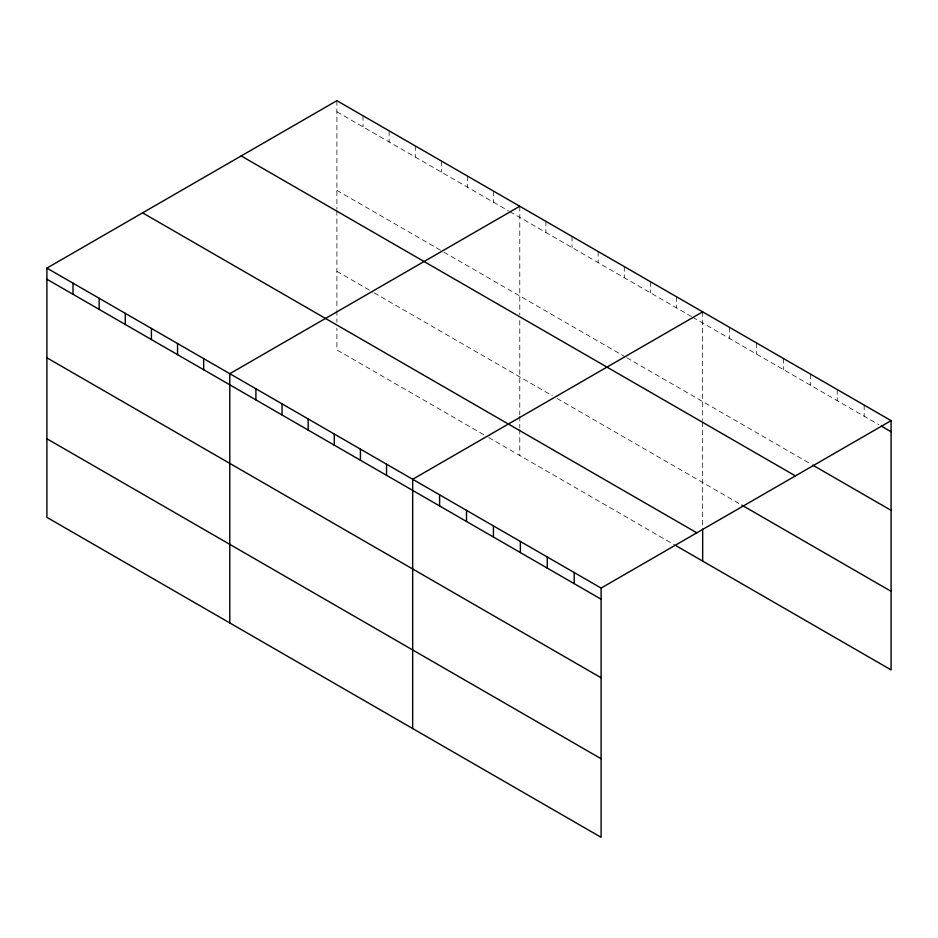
<?xml version="1.0" encoding="UTF-8"?>
<svg xmlns="http://www.w3.org/2000/svg" width="938" height="938" viewBox="0 0 938 938"><rect width="100%" height="100%" fill="white"/><g stroke="black" fill="none" stroke-linecap="round" stroke-linejoin="round"><path stroke-width="0.7" stroke-dasharray="4.69 3.52" d="M336.894 111.798L508.584 210.921M509.826 211.636L691.47 316.516M692.713 317.232L878.859 424.703M336.894 190.379L441.399 250.716M443.885 252.158L624.286 356.311M626.772 357.741L810.338 463.724M336.894 271.34L372.972 292.175M374.215 292.891L552.13 395.613M557.102 398.486L740.598 504.421M483.703 434.681L336.894 349.921L336.894 328.101M488.675 437.554L675.301 545.306M864.179 405.11L864.179 416.226M837.259 389.563L837.259 400.678M810.338 374.028L810.338 385.143M783.429 358.48L783.429 369.595M756.509 342.945L756.509 354.06M729.588 327.397L729.588 338.512M702.668 311.862L702.668 420.353M702.668 421.795L702.668 527.637M676.544 296.771L676.544 307.887M650.421 281.693L650.421 292.808M624.286 266.603L624.286 277.718M598.163 251.525L598.163 262.64M572.039 236.435L572.039 247.55M545.904 221.356L545.904 232.472M519.781 206.266L519.781 314.769M519.781 320.55L519.781 414.772M519.781 416.226L519.781 427.869M519.781 429.323L519.781 455.516M493.658 191.188L493.658 202.303M467.523 176.098L467.523 187.213M441.399 161.019L441.399 172.135M415.276 145.929L415.276 157.045M389.141 130.851L389.141 141.966M363.018 115.761L363.018 126.876M336.894 100.683L336.894 209.174M336.894 210.616L336.894 309.177M336.894 310.63L336.894 322.273"/><path stroke-width="1.41" d="M46.9 268.104L601.106 588.079L601.106 837.317L46.9 517.354L46.9 268.104L336.894 100.683L891.1 420.646L891.1 669.896L676.544 546.022M519.781 206.266L229.787 373.699L229.787 622.938M702.668 311.862L412.673 479.283L412.673 728.533M601.106 588.079L891.1 420.646M881.31 426.11L891.1 431.761M812.789 465.142L891.1 510.354M241.195 155.931L795.401 475.894M741.829 505.125L891.1 591.315M142.599 212.856L696.805 532.819M46.9 279.219L601.106 599.194M46.9 357.8L601.106 677.775M46.9 438.773L601.106 758.736M702.668 529.091L702.668 561.1M574.185 572.532L574.185 583.647M547.276 556.996L547.276 568.111M520.356 541.449L520.356 552.564M493.435 525.913L493.435 537.028M466.514 510.366L466.514 521.481M439.594 494.83L439.594 505.945M386.55 464.204L386.55 475.32M360.426 449.114L360.426 460.23M334.291 434.036L334.291 445.151M308.168 418.946L308.168 430.061M282.045 403.868L282.045 414.983M255.91 388.778L255.91 399.893M203.663 358.609L203.663 369.724M177.54 343.531L177.54 354.646M151.405 328.441L151.405 339.556M125.282 313.362L125.282 324.478M99.158 298.272L99.158 309.388M73.023 283.194L73.023 294.309"/></g></svg>
